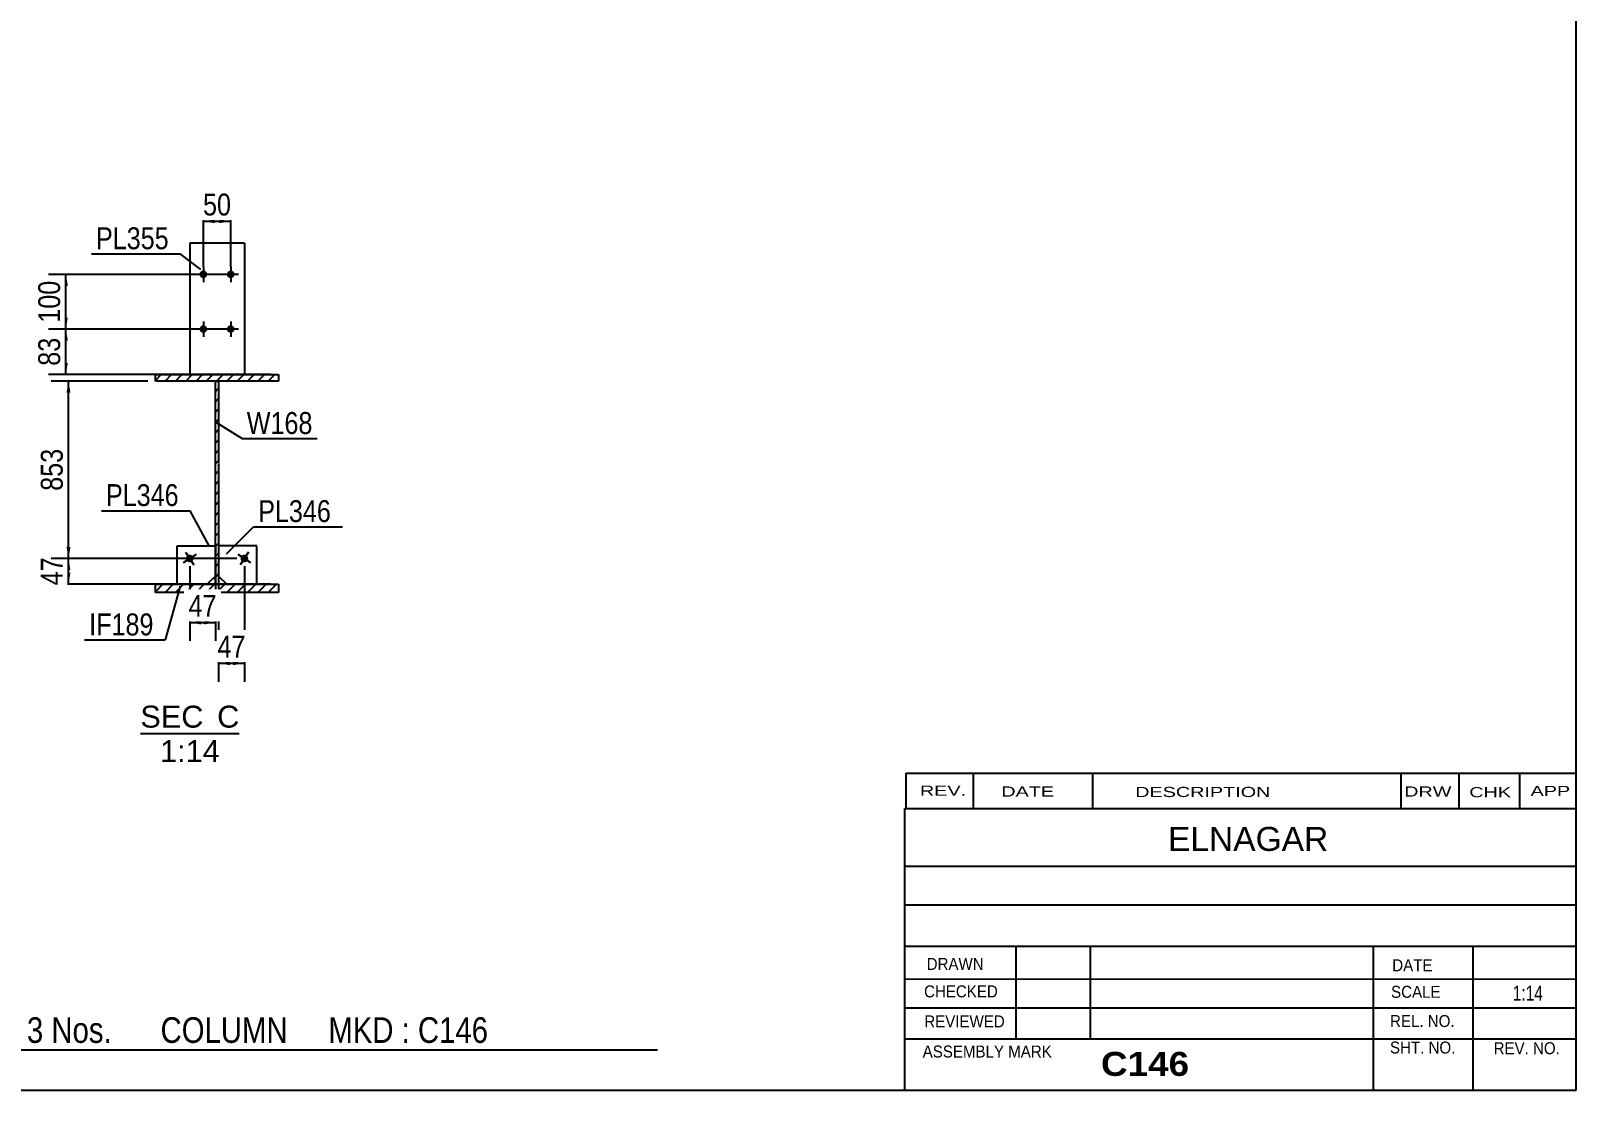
# Model space of a CAD drawing. Header units: millimetres. Extents: x -264 to 149, y -162 to 125.
# Drawn here: x -52.9 to 148.8, y -161.7 to -23.4 of the extents above; entities that cross this region are included whole.
import ezdxf

# ---------------------------------------------------------------- set-up
doc = ezdxf.new("R2010")
doc.units = ezdxf.units.MM
doc.linetypes.add('DXK_LINE_DOT1', pattern=[1.8814, 0.9407, -0.9407])
doc.styles.add('Arial', font='ARIAL.TTF', dxfattribs={"height": 0.2})
doc.styles.add('Arial Bold', font='ARIALBD.TTF', dxfattribs={"height": 0.2})
doc.styles.add('Arial Narrow', font='ARIALN.TTF', dxfattribs={"height": 0.2})

# ---------------------------------------------------------------- blocks, each defined once
blk = doc.blocks.new('Unknown-623355884-1210')
at = {"color": 5, "linetype": 'Continuous'}
for p, q in [((148.79, -161.69), (148.79, 125.31)), ((-261.21, -161.69), (148.79, -161.69))]:
    blk.add_line(p, q, dxfattribs=at)
blk = doc.blocks.new('Unknown-623355884-14 - 1255')
at = {"color": 1, "linetype": 'Continuous'}
blk.add_line((-38.6, -115.13), (-25.69, -115.13), dxfattribs=at)
at = {"color": 0, "linetype": 'Continuous'}
for points in [[(-30.38, -114.38), (-30.38, -111.38), (-38.6, -111.38), (-38.6, -114.38)], [(-25.69, -114.38), (-25.69, -111.38), (-28.58, -111.38), (-28.58, -114.38)], [(-28.25, -118.88), (-28.25, -115.88), (-36.03, -115.88), (-36.03, -118.88)]]:
    blk.add_wipeout(points, dxfattribs=at)
at = {"color": 136, "linetype": 'Continuous', "style": 'Arial'}
for s, height, p in [('SEC', 2.865, (-38.6, -114.38)), ('C', 2.87, (-28.58, -114.38)), ('1:14', 2.865, (-36.03, -118.88))]:
    blk.add_text(s, height=height, dxfattribs=at).set_placement(p)
blk = doc.blocks.new('Part-623355884-1349 - 1255')
at = {"color": 2, "linetype": 'Continuous'}
for p, q in [((-23.38, -90.66), (-28.38, -90.66)), ((-23.38, -95.66), (-23.38, -90.66)), ((-28.38, -94.59), (-27.31, -95.66))]:
    blk.add_line(p, q, dxfattribs=at)
at = {"color": 7, "linetype": 'DXK_LINE_DOT1'}
for p, q in [((-28.38, -90.66), (-28.38, -94.59)), ((-23.38, -95.66), (-27.31, -95.66))]:
    blk.add_line(p, q, dxfattribs=at)
blk = doc.blocks.new('Part-623355884-1270 - 1255')
at = {"linetype": 'Continuous'}
h = blk.add_hatch(dxfattribs=at)
h.set_pattern_fill('', scale=0.3, style=0, pattern_type=0)
h.set_pattern_definition([(45, (-20.5554, -69.1354), (-0.67352, 0.67352), [])])
h.paths.add_polyline_path([(-36.63, -69.14), (-20.56, -69.14), (-20.56, -68.28), (-36.63, -68.28)])
at = {"color": 2, "linetype": 'Continuous'}
for p, q in [((-36.63, -69.14), (-36.63, -68.28)), ((-36.63, -68.28), (-20.56, -68.28)), ((-20.56, -68.28), (-20.56, -69.14)), ((-20.56, -69.14), (-36.63, -69.14))]:
    blk.add_line(p, q, dxfattribs=at)
blk = doc.blocks.new('Part-623355884-1354 - 1255')
at = {"color": 2, "linetype": 'Continuous'}
for p, q in [((-33.81, -95.66), (-33.81, -90.66)), ((-33.81, -90.66), (-28.81, -90.66)), ((-28.81, -94.59), (-29.88, -95.66))]:
    blk.add_line(p, q, dxfattribs=at)
at = {"color": 7, "linetype": 'DXK_LINE_DOT1'}
for p, q in [((-28.81, -90.66), (-28.81, -94.59)), ((-29.88, -95.66), (-33.81, -95.66))]:
    blk.add_line(p, q, dxfattribs=at)
blk = doc.blocks.new('Part-623355884-1327 - 1255')
at = {"color": 2, "linetype": 'Continuous'}
for p, q in [((-25.02, -51.14), (-32.16, -51.14)), ((-32.16, -51.14), (-32.16, -68.28)), ((-25.02, -51.14), (-25.02, -68.28))]:
    blk.add_line(p, q, dxfattribs=at)
at = {"color": 7, "linetype": 'DXK_LINE_DOT1'}
blk.add_line((-25.02, -68.28), (-32.16, -68.28), dxfattribs=at)
blk = doc.blocks.new('Part-623355884-1295 - 1255')
at = {"linetype": 'Continuous'}
h = blk.add_hatch(dxfattribs=at)
h.set_pattern_fill('', scale=0.3, style=0, pattern_type=0)
h.set_pattern_definition([(45, (-20.5554, -96.7354), (-0.67352, 0.67352), [])])
h.paths.add_polyline_path([(-36.63, -96.74), (-20.56, -96.74), (-20.56, -95.66), (-36.63, -95.66)])
at = {"color": 2, "linetype": 'Continuous'}
for p, q in [((-36.63, -96.74), (-36.63, -95.66)), ((-36.63, -95.66), (-20.56, -95.66)), ((-20.56, -96.74), (-36.63, -96.74)), ((-20.56, -95.66), (-20.56, -96.74))]:
    blk.add_line(p, q, dxfattribs=at)
blk = doc.blocks.new('Part-623355884-1370 - 1255')
at = {"linetype": 'Continuous'}
h = blk.add_hatch(dxfattribs=at)
h.set_pattern_fill('', scale=0.3, style=0, pattern_type=0)
h.set_pattern_definition([(45, (-28.3768, -95.664), (-0.67352, 0.67352), [])])
h.paths.add_polyline_path([(-28.81, -95.66), (-28.38, -95.66), (-28.38, -69.14), (-28.81, -69.14)])
at = {"color": 2, "linetype": 'Continuous'}
for p, q in [((-28.81, -79.85), (-28.81, -69.14)), ((-28.81, -69.14), (-28.38, -69.14)), ((-28.38, -69.14), (-28.38, -79.85)), ((-28.81, -95.66), (-28.81, -79.95)), ((-28.38, -79.95), (-28.38, -95.66)), ((-28.38, -95.66), (-28.81, -95.66))]:
    blk.add_line(p, q, dxfattribs=at)
blk = doc.blocks.new('Bolt-623355884-1371 - 1255')
at = {"linetype": 'Continuous'}
blk.add_hatch(color=3, dxfattribs=at).paths.add_polyline_path([(-24.6, -92.58, -1), (-25.44, -92.03, -1)])
at = {"color": 3, "linetype": 'Continuous'}
for p, q in [((-24.18, -92.86), (-25.85, -91.76)), ((-24.47, -91.47), (-25.57, -93.14))]:
    blk.add_line(p, q, dxfattribs=at)
blk = doc.blocks.new('Bolt-623355884-1377 - 1255')
at = {"linetype": 'Continuous'}
blk.add_hatch(color=3, dxfattribs=at).paths.add_polyline_path([(-31.75, -92.03, -1), (-32.58, -92.58, -1)])
at = {"color": 3, "linetype": 'Continuous'}
for p, q in [((-31.33, -91.76), (-33, -92.86)), ((-32.71, -91.47), (-31.61, -93.14))]:
    blk.add_line(p, q, dxfattribs=at)
blk = doc.blocks.new('Bolt-623355884-1380 - 1255')
at = {"linetype": 'Continuous'}
for points in [[(-29.88, -55.21, -1), (-30.88, -55.21, -1)], [(-26.31, -55.21, -1), (-27.31, -55.21, -1)], [(-29.88, -62.35, -1), (-30.88, -62.35, -1)], [(-26.31, -62.35, -1), (-27.31, -62.35, -1)]]:
    blk.add_hatch(color=3, dxfattribs=at).paths.add_polyline_path(points)
at = {"color": 3, "linetype": 'Continuous'}
for p, q in [((-30.38, -54.21), (-30.38, -56.21)), ((-26.81, -54.21), (-26.81, -56.21)), ((-29.38, -55.21), (-31.38, -55.21)), ((-25.81, -55.21), (-27.81, -55.21)), ((-29.38, -62.35), (-31.38, -62.35)), ((-30.38, -61.35), (-30.38, -63.35)), ((-25.81, -62.35), (-27.81, -62.35)), ((-26.81, -61.35), (-26.81, -63.35))]:
    blk.add_line(p, q, dxfattribs=at)
blk = doc.blocks.new('StraightDimension-623355884-1469 - 1255')
at = {"linetype": 'Continuous'}
for points in [[(-48.23, -93.81), (-47.98, -92.31), (-47.73, -93.81)], [(-47.73, -94.16), (-47.98, -95.66), (-48.23, -94.16)]]:
    blk.add_hatch(color=7, dxfattribs=at).paths.add_polyline_path(points)
at = {"color": 7, "linetype": 'Continuous'}
for p, q in [((-26.02, -92.31), (-50.23, -92.31)), ((-47.98, -95.66), (-47.98, -92.31)), ((-21.56, -95.66), (-50.23, -95.66))]:
    blk.add_line(p, q, dxfattribs=at)
at = {"color": 0}
blk.add_wipeout([(-48.13, -91.56), (-52.33, -91.56), (-52.33, -96.41), (-48.13, -96.41)], dxfattribs=at)
at = {"color": 3, "style": 'Arial Narrow'}
blk.add_text('47', height=2.863, rotation=90.0002, dxfattribs=at).set_placement((-48.73, -95.81))
blk = doc.blocks.new('StraightDimension-623355884-1445 - 1255')
at = {"linetype": 'Continuous'}
for points in [[(-26.88, -106.23), (-28.38, -105.98), (-26.88, -105.73)], [(-26.52, -105.73), (-25.02, -105.98), (-26.52, -106.23)]]:
    blk.add_hatch(color=7, dxfattribs=at).paths.add_polyline_path(points)
at = {"color": 7, "linetype": 'Continuous'}
for p, q in [((-28.38, -94), (-28.38, -108.38)), ((-25.02, -93.31), (-25.02, -108.38)), ((-28.38, -105.98), (-25.02, -105.98))]:
    blk.add_line(p, q, dxfattribs=at)
at = {"color": 0}
blk.add_wipeout([(-24.27, -105.83), (-24.27, -101.63), (-29.13, -101.63), (-29.13, -105.83)], dxfattribs=at)
at = {"color": 3, "style": 'Arial Narrow'}
blk.add_text('47', height=2.863, dxfattribs=at).set_placement((-28.53, -105.23))
blk = doc.blocks.new('StraightDimension-623355884-1394 - 1255')
at = {"linetype": 'Continuous'}
for points in [[(-30.66, -100.91), (-32.16, -100.66), (-30.66, -100.41)], [(-30.31, -100.41), (-28.81, -100.66), (-30.31, -100.91)]]:
    blk.add_hatch(color=7, dxfattribs=at).paths.add_polyline_path(points)
at = {"color": 7, "linetype": 'Continuous'}
for p, q in [((-32.16, -93.31), (-32.16, -103.06)), ((-28.81, -93.31), (-28.81, -103.06)), ((-32.16, -100.66), (-28.81, -100.66))]:
    blk.add_line(p, q, dxfattribs=at)
at = {"color": 0}
blk.add_wipeout([(-28.06, -100.51), (-28.06, -96.31), (-32.91, -96.31), (-32.91, -100.51)], dxfattribs=at)
at = {"color": 3, "style": 'Arial Narrow'}
blk.add_text('47', height=2.863, dxfattribs=at).set_placement((-32.31, -99.91))
blk = doc.blocks.new('StraightDimension-623355884-1433 - 1255')
at = {"linetype": 'Continuous'}
for points in [[(-28.88, -48.53), (-30.38, -48.28), (-28.88, -48.03)], [(-28.31, -48.03), (-26.81, -48.28), (-28.31, -48.53)]]:
    blk.add_hatch(color=7, dxfattribs=at).paths.add_polyline_path(points)
at = {"color": 7, "linetype": 'Continuous'}
for p, q in [((-30.38, -54.21), (-30.38, -46.03)), ((-26.81, -54.21), (-26.81, -46.03)), ((-30.38, -48.28), (-26.81, -48.28))]:
    blk.add_line(p, q, dxfattribs=at)
at = {"color": 0}
blk.add_wipeout([(-26.16, -48.13), (-26.16, -43.93), (-31.02, -43.93), (-31.02, -48.13)], dxfattribs=at)
at = {"color": 3, "style": 'Arial Narrow'}
blk.add_text('50', height=2.863, dxfattribs=at).set_placement((-30.42, -47.53))
blk = doc.blocks.new('StraightDimension-623355884-1485 - 1255')
at = {"linetype": 'Continuous'}
for points in [[(-48.23, -70.64), (-47.98, -69.14), (-47.73, -70.64)], [(-47.73, -90.81), (-47.98, -92.31), (-48.23, -90.81)]]:
    blk.add_hatch(color=7, dxfattribs=at).paths.add_polyline_path(points)
at = {"color": 7, "linetype": 'Continuous'}
for p, q in [((-37.63, -69.14), (-50.23, -69.14)), ((-47.98, -92.31), (-47.98, -69.14)), ((-26.02, -92.31), (-50.23, -92.31))]:
    blk.add_line(p, q, dxfattribs=at)
at = {"color": 0}
blk.add_wipeout([(-48.13, -77.38), (-52.33, -77.38), (-52.33, -84.06), (-48.13, -84.06)], dxfattribs=at)
at = {"color": 3, "style": 'Arial Narrow'}
blk.add_text('853', height=2.863, rotation=90.0002, dxfattribs=at).set_placement((-48.73, -83.46))
blk = doc.blocks.new('StraightDimension-623355884-1502 - 1255')
at = {"linetype": 'Continuous'}
for points in [[(-48.57, -56.71), (-48.32, -55.21), (-48.07, -56.71)], [(-48.07, -60.85), (-48.32, -62.35), (-48.57, -60.85)]]:
    blk.add_hatch(color=7, dxfattribs=at).paths.add_polyline_path(points)
at = {"color": 7, "linetype": 'Continuous'}
for p, q in [((-27.81, -55.21), (-50.57, -55.21)), ((-48.32, -62.35), (-48.32, -55.21)), ((-27.81, -62.35), (-50.57, -62.35))]:
    blk.add_line(p, q, dxfattribs=at)
at = {"color": 0}
blk.add_wipeout([(-48.47, -55.44), (-52.67, -55.44), (-52.67, -62.12), (-48.47, -62.12)], dxfattribs=at)
at = {"color": 3, "style": 'Arial Narrow'}
blk.add_text('100', height=2.863, rotation=90.0002, dxfattribs=at).set_placement((-49.07, -61.52))
blk = doc.blocks.new('StraightDimension-623355884-1512 - 1255')
at = {"linetype": 'Continuous'}
for points in [[(-48.57, -63.85), (-48.32, -62.35), (-48.07, -63.85)], [(-48.07, -66.78), (-48.32, -68.28), (-48.57, -66.78)]]:
    blk.add_hatch(color=7, dxfattribs=at).paths.add_polyline_path(points)
at = {"color": 7, "linetype": 'Continuous'}
for p, q in [((-27.81, -62.35), (-50.57, -62.35)), ((-48.32, -68.28), (-48.32, -62.35)), ((-21.56, -68.28), (-50.57, -68.28))]:
    blk.add_line(p, q, dxfattribs=at)
at = {"color": 0}
blk.add_wipeout([(-48.47, -62.89), (-52.67, -62.89), (-52.67, -67.74), (-48.47, -67.74)], dxfattribs=at)
at = {"color": 3, "style": 'Arial Narrow'}
blk.add_text('83', height=2.863, rotation=90.0002, dxfattribs=at).set_placement((-49.07, -67.14))
blk = doc.blocks.new('CBS_CALLOFF-623355884-4297')
at = {"color": 7, "linetype": 'Continuous'}
blk.add_line((-87.33, -156.42), (28.9, -156.44), dxfattribs=at)
at = {"color": 3, "linetype": 'Continuous', "style": 'Arial Narrow'}
blk.add_text('QTY= 3 Nos.      COLUMN     MKD : C146', height=3.3405, dxfattribs=at).set_placement((-64.57, -155.53))
blk = doc.blocks.new('CBS_NAME_BLOG-623355884-4298')
at = {"color": 7, "linetype": 'Continuous'}
for p, q in [((61.2, -124.94), (148.72, -124.94)), ((61.2, -161.65), (61.2, -124.94)), ((61.2, -132.48), (148.72, -132.48)), ((61.28, -137.53), (148.79, -137.53)), ((61.2, -142.91), (148.72, -142.91)), ((75.73, -155.01), (75.73, -142.91)), ((85.41, -154.99), (85.41, -142.92)), ((122.33, -161.65), (122.33, -142.92)), ((135.38, -161.65), (135.38, -142.91)), ((61.21, -147.21), (148.79, -147.19)), ((61.2, -150.95), (148.72, -150.95)), ((61.2, -154.99), (148.72, -154.99)), ((61.2, -161.69), (148.79, -161.69))]:
    blk.add_line(p, q, dxfattribs=at)
at = {"color": 3, "linetype": 'Continuous', "style": 'Arial'}
blk.add_text('ELNAGAR', height=3.133, dxfattribs=at).set_placement((95.53, -130.47))
at = {"color": 3, "linetype": 'Continuous'}
for s, height, style, width, p in [('DRAWN', 1.566, 'Arial', 0.9, (64.03, -146.01)), ('DATE', 1.566, 'Arial', 0.9, (124.8, -146.18)), ('CHECKED', 1.566, 'Arial', 0.9, (63.69, -149.59)), ('SCALE', 1.566, 'Arial', 0.9, (124.65, -149.65)), ('1:14', 1.957, 'Arial Narrow', 0.9, (140.53, -150.01)), ('REVIEWED', 1.566, 'Arial', 0.9, (63.72, -153.51)), ('REL. NO.', 1.566, 'Arial', 0.9, (124.51, -153.46)), ('ASSEMBLY MARK', 1.5663, 'Arial', 0.9, (63.51, -157.44)), ('C146', 3.131, 'Arial Bold', 1.1, (86.78, -159.84)), ('SHT. NO.', 1.566, 'Arial', 0.9, (124.5, -156.92)), ('REV. NO.', 1.566, 'Arial', 0.9, (138.03, -157.01))]:
    blk.add_text(s, height=height, dxfattribs=dict(at, style=style, width=width)).set_placement(p)
blk = doc.blocks.new('CBS_REVISION-623355884-4299')
at = {"color": 7, "linetype": 'Continuous'}
for p, q in [((61.29, -120.31), (148.79, -120.31)), ((61.29, -120.31), (61.29, -124.94)), ((70.08, -120.31), (70.08, -124.94)), ((85.68, -120.31), (85.68, -124.88)), ((125.93, -120.31), (125.93, -124.94)), ((133.48, -120.31), (133.48, -124.94)), ((141.42, -120.31), (141.42, -124.94)), ((61.29, -124.94), (148.78, -124.94))]:
    blk.add_line(p, q, dxfattribs=at)
at = {"color": 7, "style": 'Arial Narrow', "width": 1.7}
for s, height, p in [('REV.', 1.326, (63.15, -123.27)), ('DATE', 1.326, (73.77, -123.38)), ('DESCRIPTION', 1.3257, (91.25, -123.44)), ('DRW', 1.326, (126.36, -123.38)), ('CHK', 1.326, (134.85, -123.47)), ('APP', 1.326, (142.85, -123.31))]:
    blk.add_text(s, height=height, dxfattribs=at).set_placement(p)
blk = doc.blocks.new('Mark-623355884-1345 - 1255')
at = {"color": 0}
blk.add_wipeout([(-13.72, -87.55), (-13.72, -84.55), (-23.22, -84.55), (-23.22, -87.55)], dxfattribs=at)
blk.add_wipeout([(-13.72, -87.55), (-13.72, -84.55), (-23.22, -84.55), (-23.22, -87.55)], dxfattribs=at)
at = {"color": 7, "linetype": 'Continuous'}
for p, q in [((-27.36, -91.68), (-23.82, -88.15)), ((-23.82, -88.15), (-12.22, -88.15))]:
    blk.add_line(p, q, dxfattribs=at)
at = {"color": 3, "style": 'Arial Narrow'}
blk.add_text('PL346', height=2.863, dxfattribs=at).set_placement((-23.22, -87.55))
blk = doc.blocks.new('Mark-623355884-1290 - 1255')
at = {"color": 7, "linetype": 'Continuous'}
blk.add_line((-33.39, -95.9), (-35.38, -102.94), dxfattribs=at)
at = {"color": 0}
blk.add_wipeout([(-36.88, -102.34), (-36.88, -99.34), (-45.28, -99.34), (-45.28, -102.34)], dxfattribs=at)
blk.add_wipeout([(-36.88, -102.34), (-36.88, -99.34), (-45.28, -99.34), (-45.28, -102.34)], dxfattribs=at)
at = {"color": 7, "linetype": 'Continuous'}
blk.add_line((-45.88, -102.94), (-35.38, -102.94), dxfattribs=at)
at = {"color": 3, "style": 'Arial Narrow'}
blk.add_text('IF189', height=2.863, dxfattribs=at).set_placement((-45.28, -102.34))
blk = doc.blocks.new('Mark-623355884-1323 - 1255')
at = {"color": 7, "linetype": 'Continuous'}
blk.add_line((-30.71, -54.58), (-33.39, -52.53), dxfattribs=at)
at = {"color": 0}
blk.add_wipeout([(-34.89, -51.93), (-34.89, -48.93), (-44.39, -48.93), (-44.39, -51.93)], dxfattribs=at)
blk.add_wipeout([(-34.89, -51.93), (-34.89, -48.93), (-44.39, -48.93), (-44.39, -51.93)], dxfattribs=at)
at = {"color": 7, "linetype": 'Continuous'}
blk.add_line((-44.99, -52.53), (-33.39, -52.53), dxfattribs=at)
at = {"color": 3, "style": 'Arial Narrow'}
blk.add_text('PL355', height=2.863, dxfattribs=at).set_placement((-44.39, -51.93))
blk = doc.blocks.new('Mark-623355884-1350 - 1255')
at = {"color": 7, "linetype": 'Continuous'}
blk.add_line((-29.6, -90.66), (-32.09, -86.06), dxfattribs=at)
at = {"color": 0}
blk.add_wipeout([(-33.59, -85.46), (-33.59, -82.46), (-43.09, -82.46), (-43.09, -85.46)], dxfattribs=at)
blk.add_wipeout([(-33.59, -85.46), (-33.59, -82.46), (-43.09, -82.46), (-43.09, -85.46)], dxfattribs=at)
at = {"color": 7, "linetype": 'Continuous'}
blk.add_line((-43.69, -86.06), (-32.09, -86.06), dxfattribs=at)
at = {"color": 3, "style": 'Arial Narrow'}
blk.add_text('PL346', height=2.863, dxfattribs=at).set_placement((-43.09, -85.46))
blk = doc.blocks.new('Mark-623355884-1366 - 1255')
at = {"color": 0}
blk.add_wipeout([(-16.13, -76.05), (-16.13, -73.05), (-24.71, -73.05), (-24.71, -76.05)], dxfattribs=at)
blk.add_wipeout([(-16.13, -76.05), (-16.13, -73.05), (-24.71, -73.05), (-24.71, -76.05)], dxfattribs=at)
at = {"color": 7, "linetype": 'Continuous'}
for p, q in [((-28.74, -74.51), (-25.31, -76.65)), ((-25.31, -76.65), (-15.53, -76.65))]:
    blk.add_line(p, q, dxfattribs=at)
at = {"color": 3, "style": 'Arial Narrow'}
blk.add_text('W168', height=2.863, dxfattribs=at).set_placement((-24.71, -76.05))

msp = doc.modelspace()

# ---------------------------------------------------------------- block references
for name in ['Unknown-623355884-1210', 'Part-623355884-1327 - 1255', 'Bolt-623355884-1380 - 1255', 'Part-623355884-1270 - 1255', 'Part-623355884-1370 - 1255', 'Part-623355884-1354 - 1255', 'Part-623355884-1349 - 1255', 'Bolt-623355884-1377 - 1255', 'Bolt-623355884-1371 - 1255', 'Part-623355884-1295 - 1255', 'CBS_REVISION-623355884-4299', 'CBS_NAME_BLOG-623355884-4298', 'CBS_CALLOFF-623355884-4297']:
    msp.add_blockref(name, (0, 0))

# ---------------------------------------------------------------- next in the draw order: block references
for name in ['StraightDimension-623355884-1433 - 1255', 'StraightDimension-623355884-1469 - 1255', 'Unknown-623355884-14 - 1255']:
    msp.add_blockref(name, (0, 0))

# ---------------------------------------------------------------- next in the draw order: block references
for name in ['StraightDimension-623355884-1502 - 1255', 'StraightDimension-623355884-1445 - 1255']:
    msp.add_blockref(name, (0, 0))

# ---------------------------------------------------------------- next in the draw order: block references
for name in ['Mark-623355884-1323 - 1255', 'StraightDimension-623355884-1394 - 1255']:
    msp.add_blockref(name, (0, 0))

# ---------------------------------------------------------------- next in the draw order: block references
for name in ['StraightDimension-623355884-1485 - 1255', 'Mark-623355884-1290 - 1255']:
    msp.add_blockref(name, (0, 0))

# ---------------------------------------------------------------- next in the draw order: block references
for name in ['StraightDimension-623355884-1512 - 1255', 'Mark-623355884-1366 - 1255', 'Mark-623355884-1350 - 1255', 'Mark-623355884-1345 - 1255']:
    msp.add_blockref(name, (0, 0))

doc.saveas('drawing.dxf')
